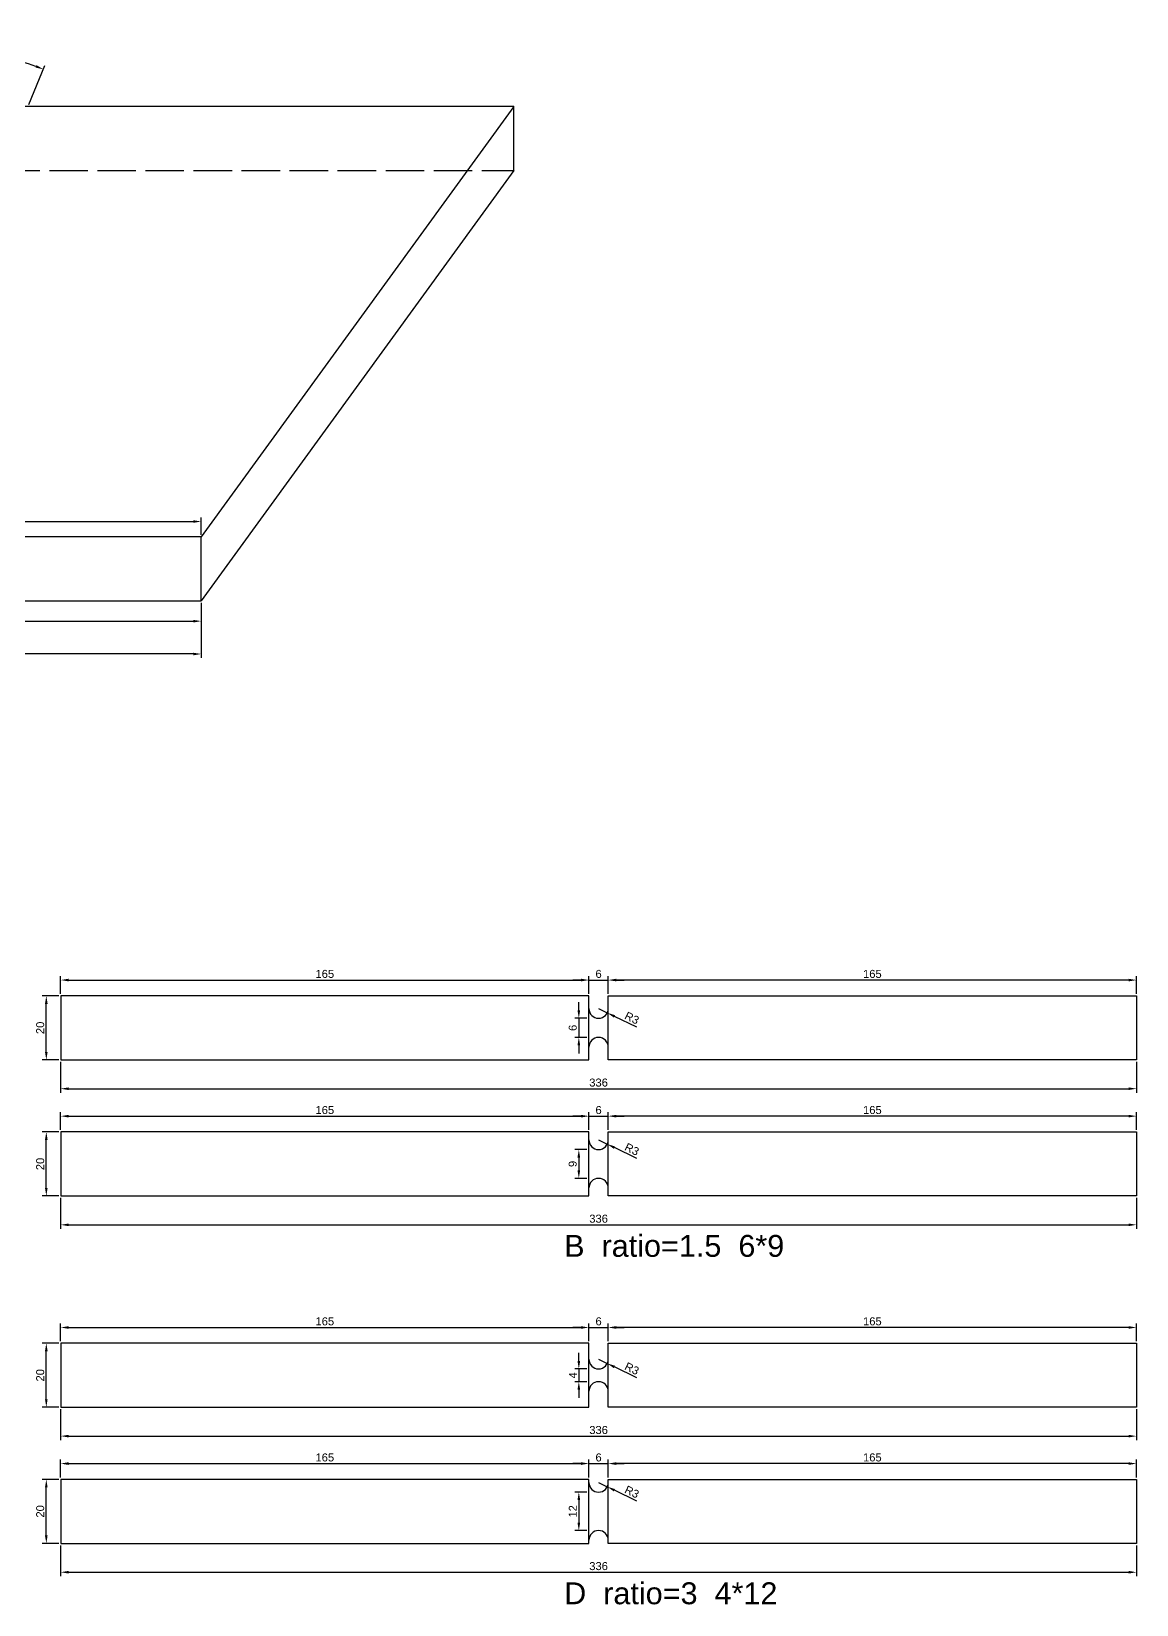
# Model space of a CAD drawing. Header units: millimetres. Extents: x 3071 to 9936, y 1504 to 4997.
# Drawn here: x 9053.6 to 9398.7, y 1924.5 to 2416 of the extents above; entities that cross this region are included whole.
import ezdxf

# ---------------------------------------------------------------- set-up
doc = ezdxf.new("R2010")
doc.units = ezdxf.units.MM
doc.linetypes.add('ACAD_ISO02W100', pattern=[15, 12, -3])
doc.layers.add('尺寸标注', color=6, linetype='Continuous')
doc.styles.get("Standard").update_dxf_attribs({"font": 'arial.ttf'})
doc.dimstyles.new('ISO-25', dxfattribs={"dimtxt": 2.5, "dimasz": 2.5, "dimexe": 1.25, "dimexo": 0.625, "dimtad": 1, "dimtxsty": 'Standard', "dimcen": 2.5, "dimadec": 0, "dimazin": 0, "dimtfac": 1, "dimtmove": 0, "dimatfit": 3, "dimfxl": 1, "dimarcsym": 0})
doc.dimstyles.new('ISO-25-old', dxfattribs={"dimtxt": 6, "dimasz": 2.5, "dimexe": 1.25, "dimexo": 0.625, "dimtad": 1, "dimtxsty": 'Standard', "dimcen": 2.5, "dimadec": 0, "dimazin": 0, "dimtfac": 1, "dimtmove": 0, "dimatfit": 3, "dimfxl": 1, "dimarcsym": 0})

# ---------------------------------------------------------------- blocks, each defined once
blk = doc.blocks.new('*D217')
at = {"layer": 'Defpoints', "color": 0, "transparency": 16777216}
for p in [(9106.58, 2262.91), (8954.86, 2258.15), (9106.58, 2258.15)]:
    blk.add_point(p, dxfattribs=at)
at = {"layer": '尺寸标注', "color": 0, "lineweight": -2, "transparency": 16777216}
for p, q in [((8954.86, 2258.77), (8954.86, 2264.16)), ((8957.36, 2262.91), (9104.08, 2262.91)), ((9106.58, 2258.77), (9106.58, 2264.16))]:
    blk.add_line(p, q, dxfattribs=at)
at = {"layer": '尺寸标注', "color": 0, "transparency": 16777216}
for points in [[(8957.36, 2263.33), (8957.36, 2262.5), (8954.86, 2262.91)], [(9104.08, 2263.33), (9104.08, 2262.5), (9106.58, 2262.91)]]:
    blk.add_solid(points, dxfattribs=at)
at = {"layer": '尺寸标注', "color": 0, "transparency": 16777216, "insert": (9030.72, 2267.15), "char_height": 6, "attachment_point": 5}
blk.add_mtext('151,72', dxfattribs=at)
blk = doc.blocks.new('*D218')
at = {"layer": 'Defpoints', "color": 0, "transparency": 16777216}
for p in [(8946.58, 2238.15), (9106.58, 2238.15), (9106.58, 2231.78)]:
    blk.add_point(p, dxfattribs=at)
at = {"layer": '尺寸标注', "color": 0, "lineweight": -2, "transparency": 16777216}
for p, q in [((8946.58, 2237.52), (8946.58, 2230.53)), ((9106.58, 2237.52), (9106.58, 2230.53)), ((8949.08, 2231.78), (9104.08, 2231.78))]:
    blk.add_line(p, q, dxfattribs=at)
at = {"layer": '尺寸标注', "color": 0, "transparency": 16777216}
for points in [[(8949.08, 2232.19), (8949.08, 2231.36), (8946.58, 2231.78)], [(9104.08, 2232.19), (9104.08, 2231.36), (9106.58, 2231.78)]]:
    blk.add_solid(points, dxfattribs=at)
at = {"layer": '尺寸标注', "color": 0, "transparency": 16777216, "insert": (9026.58, 2235.46), "char_height": 6, "attachment_point": 5}
blk.add_mtext('160', dxfattribs=at)
blk = doc.blocks.new('*D219')
at = {"layer": 'Defpoints', "color": 0, "transparency": 16777216}
for p in [(8770.58, 2238.15), (9106.58, 2238.15), (8770.58, 2221.52)]:
    blk.add_point(p, dxfattribs=at)
at = {"layer": '尺寸标注', "color": 0, "lineweight": -2, "transparency": 16777216}
for p, q in [((8770.58, 2237.52), (8770.58, 2220.27)), ((9106.58, 2237.52), (9106.58, 2220.27)), ((9104.08, 2221.52), (8773.08, 2221.52))]:
    blk.add_line(p, q, dxfattribs=at)
at = {"layer": '尺寸标注', "color": 0, "transparency": 16777216}
for points in [[(8773.08, 2221.93), (8773.08, 2221.1), (8770.58, 2221.52)], [(9104.08, 2221.93), (9104.08, 2221.1), (9106.58, 2221.52)]]:
    blk.add_solid(points, dxfattribs=at)
at = {"layer": '尺寸标注', "color": 0, "transparency": 16777216, "insert": (8938.58, 2225.21), "char_height": 6, "attachment_point": 5}
blk.add_mtext('336', dxfattribs=at)
blk = doc.blocks.new('*D220')
at = {"layer": 'Defpoints', "color": 0, "transparency": 16777216}
for p in [(9043.4, 2407.96), (9019.92, 2392.59), (9052.49, 2392.59), (9028.2, 2372.59), (9044.2, 2372.59)]:
    blk.add_point(p, dxfattribs=at)
at = {"layer": '尺寸标注', "color": 0, "lineweight": -2, "transparency": 16777216}
for p, q in [((9019.68, 2393.17), (9014.62, 2405.39)), ((9052.73, 2393.17), (9057.79, 2405.39))]:
    blk.add_line(p, q, dxfattribs=at)
blk.add_arc((9036.2, 2353.28), 55.15, 70.0975, 109.9025, dxfattribs=at)
at = {"layer": '尺寸标注', "color": 0, "transparency": 16777216}
for points in [[(9017.58, 2404.75), (9017.28, 2405.52), (9015.1, 2404.23)], [(9055.13, 2405.52), (9054.83, 2404.75), (9057.31, 2404.23)]]:
    blk.add_solid(points, dxfattribs=at)
at = {"layer": '尺寸标注', "color": 0, "transparency": 16777216, "insert": (9036.2, 2412.1), "char_height": 6, "attachment_point": 5}
blk.add_mtext('45°', dxfattribs=at)
blk = doc.blocks.new('*D347')
at = {"color": 0, "lineweight": -2, "transparency": 16777216}
for p, q in [((9224.52, 2110.2), (9224.52, 2112.7)), ((9227.07, 2107.7), (9223.27, 2107.7)), ((9224.52, 2107.7), (9224.52, 2101.7)), ((9227.07, 2101.7), (9223.27, 2101.7)), ((9224.52, 2099.2), (9224.52, 2096.7))]:
    blk.add_line(p, q, dxfattribs=at)
at = {"color": 0, "transparency": 16777216}
for points in [[(9224.1, 2110.2), (9224.94, 2110.2), (9224.52, 2107.7)], [(9224.1, 2099.2), (9224.94, 2099.2), (9224.52, 2101.7)]]:
    blk.add_solid(points, dxfattribs=at)
at = {"layer": 'Defpoints', "color": 0, "transparency": 16777216}
for p in [(9227.69, 2107.7), (9224.52, 2101.7), (9227.69, 2101.7)]:
    blk.add_point(p, dxfattribs=at)
at = {"color": 0, "transparency": 16777216, "insert": (9222.62, 2104.7), "char_height": 2.5, "attachment_point": 5, "rotation": 90}
blk.add_mtext('6', dxfattribs=at)
blk = doc.blocks.new('*D348')
at = {"color": 0, "lineweight": -2, "transparency": 16777216}
for p, q in [((9230.69, 2110.7), (9233.39, 2109.39)), ((9242.64, 2104.9), (9235.64, 2108.3))]:
    blk.add_line(p, q, dxfattribs=at)
at = {"color": 0, "transparency": 16777216}
blk.add_solid([(9235.82, 2108.67), (9235.46, 2107.92), (9233.39, 2109.39)], dxfattribs=at)
at = {"layer": 'Defpoints', "color": 0, "transparency": 16777216}
for p in [(9230.69, 2110.7), (9233.39, 2109.39)]:
    blk.add_point(p, dxfattribs=at)
at = {"color": 0, "transparency": 16777216, "insert": (9241.1, 2107.77), "char_height": 2.5, "attachment_point": 5, "rotation": 334.116}
blk.add_mtext('R3', dxfattribs=at)
blk = doc.blocks.new('*D349')
at = {"color": 0, "lineweight": -2, "transparency": 16777216}
for p, q in [((9225.19, 2119.63), (9222.69, 2119.63)), ((9227.69, 2115.32), (9227.69, 2120.88)), ((9227.69, 2119.63), (9233.69, 2119.63)), ((9233.69, 2115.32), (9233.69, 2120.88)), ((9236.19, 2119.63), (9238.69, 2119.63))]:
    blk.add_line(p, q, dxfattribs=at)
at = {"color": 0, "transparency": 16777216}
for points in [[(9225.19, 2120.05), (9225.19, 2119.22), (9227.69, 2119.63)], [(9236.19, 2120.05), (9236.19, 2119.22), (9233.69, 2119.63)]]:
    blk.add_solid(points, dxfattribs=at)
at = {"layer": 'Defpoints', "color": 0, "transparency": 16777216}
for p in [(9233.69, 2119.63), (9227.69, 2114.7), (9233.69, 2114.7)]:
    blk.add_point(p, dxfattribs=at)
at = {"color": 0, "transparency": 16777216, "insert": (9230.69, 2121.54), "char_height": 2.5, "attachment_point": 5}
blk.add_mtext('6', dxfattribs=at)
blk = doc.blocks.new('*D350')
at = {"color": 0, "lineweight": -2, "transparency": 16777216}
for p, q in [((9227.07, 2066.67), (9223.27, 2066.67)), ((9224.52, 2064.17), (9224.52, 2060.17)), ((9227.07, 2057.67), (9223.27, 2057.67))]:
    blk.add_line(p, q, dxfattribs=at)
at = {"color": 0, "transparency": 16777216}
for points in [[(9224.1, 2064.17), (9224.94, 2064.17), (9224.52, 2066.67)], [(9224.1, 2060.17), (9224.94, 2060.17), (9224.52, 2057.67)]]:
    blk.add_solid(points, dxfattribs=at)
at = {"layer": 'Defpoints', "color": 0, "transparency": 16777216}
for p in [(9227.69, 2066.67), (9224.52, 2057.67), (9227.69, 2057.67)]:
    blk.add_point(p, dxfattribs=at)
at = {"color": 0, "transparency": 16777216, "insert": (9222.62, 2062.17), "char_height": 2.5, "attachment_point": 5, "rotation": 90}
blk.add_mtext('9', dxfattribs=at)
blk = doc.blocks.new('*D351')
at = {"color": 0, "lineweight": -2, "transparency": 16777216}
for p, q in [((9230.69, 2069.67), (9233.39, 2068.36)), ((9242.64, 2063.88), (9235.64, 2067.27))]:
    blk.add_line(p, q, dxfattribs=at)
at = {"color": 0, "transparency": 16777216}
blk.add_solid([(9235.82, 2067.65), (9235.46, 2066.9), (9233.39, 2068.36)], dxfattribs=at)
at = {"layer": 'Defpoints', "color": 0, "transparency": 16777216}
for p in [(9230.69, 2069.67), (9233.39, 2068.36)]:
    blk.add_point(p, dxfattribs=at)
at = {"color": 0, "transparency": 16777216, "insert": (9241.1, 2066.74), "char_height": 2.5, "attachment_point": 5, "rotation": 334.116}
blk.add_mtext('R3', dxfattribs=at)
blk = doc.blocks.new('*D352')
at = {"color": 0, "lineweight": -2, "transparency": 16777216}
for p, q in [((9225.19, 2077.11), (9222.69, 2077.11)), ((9227.69, 2072.8), (9227.69, 2078.36)), ((9227.69, 2077.11), (9233.69, 2077.11)), ((9233.69, 2072.8), (9233.69, 2078.36)), ((9236.19, 2077.11), (9238.69, 2077.11))]:
    blk.add_line(p, q, dxfattribs=at)
at = {"color": 0, "transparency": 16777216}
for points in [[(9225.19, 2077.52), (9225.19, 2076.69), (9227.69, 2077.11)], [(9236.19, 2077.52), (9236.19, 2076.69), (9233.69, 2077.11)]]:
    blk.add_solid(points, dxfattribs=at)
at = {"layer": 'Defpoints', "color": 0, "transparency": 16777216}
for p in [(9233.69, 2077.11), (9227.69, 2072.17), (9233.69, 2072.17)]:
    blk.add_point(p, dxfattribs=at)
at = {"color": 0, "transparency": 16777216, "insert": (9230.69, 2079.01), "char_height": 2.5, "attachment_point": 5}
blk.add_mtext('6', dxfattribs=at)
blk = doc.blocks.new('*D359')
at = {"color": 0, "lineweight": -2, "transparency": 16777216}
for p, q in [((9224.52, 2000.64), (9224.52, 2003.14)), ((9227.07, 1998.14), (9223.27, 1998.14)), ((9224.52, 1998.14), (9224.52, 1994.14)), ((9227.07, 1994.14), (9223.27, 1994.14)), ((9224.52, 1991.64), (9224.52, 1989.14))]:
    blk.add_line(p, q, dxfattribs=at)
at = {"color": 0, "transparency": 16777216}
for points in [[(9224.1, 2000.64), (9224.94, 2000.64), (9224.52, 1998.14)], [(9224.1, 1991.64), (9224.94, 1991.64), (9224.52, 1994.14)]]:
    blk.add_solid(points, dxfattribs=at)
at = {"layer": 'Defpoints', "color": 0, "transparency": 16777216}
for p in [(9227.69, 1998.14), (9224.52, 1994.14), (9227.69, 1994.14)]:
    blk.add_point(p, dxfattribs=at)
at = {"color": 0, "transparency": 16777216, "insert": (9222.65, 1996.14), "char_height": 2.5, "attachment_point": 5, "rotation": 90}
blk.add_mtext('4', dxfattribs=at)
blk = doc.blocks.new('*D360')
at = {"color": 0, "lineweight": -2, "transparency": 16777216}
for p, q in [((9230.69, 2001.14), (9233.39, 1999.83)), ((9242.64, 1995.34), (9235.64, 1998.74))]:
    blk.add_line(p, q, dxfattribs=at)
at = {"color": 0, "transparency": 16777216}
blk.add_solid([(9235.82, 1999.12), (9235.46, 1998.37), (9233.39, 1999.83)], dxfattribs=at)
at = {"layer": 'Defpoints', "color": 0, "transparency": 16777216}
for p in [(9230.69, 2001.14), (9233.39, 1999.83)]:
    blk.add_point(p, dxfattribs=at)
at = {"color": 0, "transparency": 16777216, "insert": (9241.1, 1998.21), "char_height": 2.5, "attachment_point": 5, "rotation": 334.116}
blk.add_mtext('R3', dxfattribs=at)
blk = doc.blocks.new('*D361')
at = {"color": 0, "lineweight": -2, "transparency": 16777216}
for p, q in [((9225.19, 2011.08), (9222.69, 2011.08)), ((9227.69, 2006.77), (9227.69, 2012.33)), ((9227.69, 2011.08), (9233.69, 2011.08)), ((9233.69, 2006.77), (9233.69, 2012.33)), ((9236.19, 2011.08), (9238.69, 2011.08))]:
    blk.add_line(p, q, dxfattribs=at)
at = {"color": 0, "transparency": 16777216}
for points in [[(9225.19, 2011.49), (9225.19, 2010.66), (9227.69, 2011.08)], [(9236.19, 2011.49), (9236.19, 2010.66), (9233.69, 2011.08)]]:
    blk.add_solid(points, dxfattribs=at)
at = {"layer": 'Defpoints', "color": 0, "transparency": 16777216}
for p in [(9233.69, 2011.08), (9227.69, 2006.14), (9233.69, 2006.14)]:
    blk.add_point(p, dxfattribs=at)
at = {"color": 0, "transparency": 16777216, "insert": (9230.69, 2012.98), "char_height": 2.5, "attachment_point": 5}
blk.add_mtext('6', dxfattribs=at)
blk = doc.blocks.new('*D362')
at = {"color": 0, "lineweight": -2, "transparency": 16777216}
for p, q in [((9227.07, 1959.62), (9223.27, 1959.62)), ((9224.52, 1957.12), (9224.52, 1950.12)), ((9227.07, 1947.62), (9223.27, 1947.62))]:
    blk.add_line(p, q, dxfattribs=at)
at = {"color": 0, "transparency": 16777216}
for points in [[(9224.1, 1957.12), (9224.94, 1957.12), (9224.52, 1959.62)], [(9224.1, 1950.12), (9224.94, 1950.12), (9224.52, 1947.62)]]:
    blk.add_solid(points, dxfattribs=at)
at = {"layer": 'Defpoints', "color": 0, "transparency": 16777216}
for p in [(9227.69, 1959.62), (9224.52, 1947.62), (9227.69, 1947.62)]:
    blk.add_point(p, dxfattribs=at)
at = {"color": 0, "transparency": 16777216, "insert": (9222.64, 1953.62), "char_height": 2.5, "attachment_point": 5, "rotation": 90}
blk.add_mtext('12', dxfattribs=at)
blk = doc.blocks.new('*D363')
at = {"color": 0, "lineweight": -2, "transparency": 16777216}
for p, q in [((9230.69, 1962.62), (9233.39, 1961.31)), ((9242.64, 1956.82), (9235.64, 1960.21))]:
    blk.add_line(p, q, dxfattribs=at)
at = {"color": 0, "transparency": 16777216}
blk.add_solid([(9235.82, 1960.59), (9235.46, 1959.84), (9233.39, 1961.31)], dxfattribs=at)
at = {"layer": 'Defpoints', "color": 0, "transparency": 16777216}
for p in [(9230.69, 1962.62), (9233.39, 1961.31)]:
    blk.add_point(p, dxfattribs=at)
at = {"color": 0, "transparency": 16777216, "insert": (9241.1, 1959.68), "char_height": 2.5, "attachment_point": 5, "rotation": 334.116}
blk.add_mtext('R3', dxfattribs=at)
blk = doc.blocks.new('*D364')
at = {"color": 0, "lineweight": -2, "transparency": 16777216}
for p, q in [((9225.19, 1968.55), (9222.69, 1968.55)), ((9227.69, 1964.24), (9227.69, 1969.8)), ((9227.69, 1968.55), (9233.69, 1968.55)), ((9233.69, 1964.24), (9233.69, 1969.8)), ((9236.19, 1968.55), (9238.69, 1968.55))]:
    blk.add_line(p, q, dxfattribs=at)
at = {"color": 0, "transparency": 16777216}
for points in [[(9225.19, 1968.97), (9225.19, 1968.13), (9227.69, 1968.55)], [(9236.19, 1968.97), (9236.19, 1968.13), (9233.69, 1968.55)]]:
    blk.add_solid(points, dxfattribs=at)
at = {"layer": 'Defpoints', "color": 0, "transparency": 16777216}
for p in [(9233.69, 1968.55), (9227.69, 1963.62), (9233.69, 1963.62)]:
    blk.add_point(p, dxfattribs=at)
at = {"color": 0, "transparency": 16777216, "insert": (9230.69, 1970.45), "char_height": 2.5, "attachment_point": 5}
blk.add_mtext('6', dxfattribs=at)
blk = doc.blocks.new('*D383')
at = {"color": 0, "lineweight": -2, "transparency": 16777216}
for p, q in [((9062.07, 2114.7), (9056.96, 2114.7)), ((9058.21, 2097.2), (9058.21, 2112.2)), ((9062.07, 2094.7), (9056.96, 2094.7))]:
    blk.add_line(p, q, dxfattribs=at)
at = {"color": 0, "transparency": 16777216}
for points in [[(9057.79, 2112.2), (9058.62, 2112.2), (9058.21, 2114.7)], [(9057.79, 2097.2), (9058.62, 2097.2), (9058.21, 2094.7)]]:
    blk.add_solid(points, dxfattribs=at)
at = {"layer": 'Defpoints', "color": 0, "transparency": 16777216}
for p in [(9058.21, 2114.7), (9062.69, 2114.7), (9062.69, 2094.7)]:
    blk.add_point(p, dxfattribs=at)
at = {"color": 0, "transparency": 16777216, "insert": (9056.31, 2104.7), "char_height": 2.5, "attachment_point": 5, "rotation": 90}
blk.add_mtext('20', dxfattribs=at)
blk = doc.blocks.new('*D413')
at = {"color": 0, "lineweight": -2, "transparency": 16777216}
for p, q in [((9062.69, 2115.32), (9062.69, 2120.88)), ((9065.19, 2119.63), (9225.19, 2119.63)), ((9227.69, 2115.32), (9227.69, 2120.88))]:
    blk.add_line(p, q, dxfattribs=at)
at = {"color": 0, "transparency": 16777216}
for points in [[(9065.19, 2120.05), (9065.19, 2119.22), (9062.69, 2119.63)], [(9225.19, 2120.05), (9225.19, 2119.22), (9227.69, 2119.63)]]:
    blk.add_solid(points, dxfattribs=at)
at = {"layer": 'Defpoints', "color": 0, "transparency": 16777216}
for p in [(9227.69, 2119.63), (9062.69, 2114.7), (9227.69, 2114.7)]:
    blk.add_point(p, dxfattribs=at)
at = {"color": 0, "transparency": 16777216, "insert": (9145.19, 2121.54), "char_height": 2.5, "attachment_point": 5}
blk.add_mtext('165', dxfattribs=at)
blk = doc.blocks.new('*D414')
at = {"color": 0, "lineweight": -2, "transparency": 16777216}
for p, q in [((9233.69, 2115.32), (9233.69, 2120.88)), ((9396.19, 2119.63), (9236.19, 2119.63)), ((9398.69, 2115.32), (9398.69, 2120.88))]:
    blk.add_line(p, q, dxfattribs=at)
at = {"color": 0, "transparency": 16777216}
for points in [[(9236.19, 2120.05), (9236.19, 2119.22), (9233.69, 2119.63)], [(9396.19, 2120.05), (9396.19, 2119.22), (9398.69, 2119.63)]]:
    blk.add_solid(points, dxfattribs=at)
at = {"layer": 'Defpoints', "color": 0, "transparency": 16777216}
for p in [(9233.69, 2119.63), (9233.69, 2114.7), (9398.69, 2114.7)]:
    blk.add_point(p, dxfattribs=at)
at = {"color": 0, "transparency": 16777216, "insert": (9316.19, 2121.54), "char_height": 2.5, "attachment_point": 5}
blk.add_mtext('165', dxfattribs=at)
blk = doc.blocks.new('*D385')
at = {"color": 0, "lineweight": -2, "transparency": 16777216}
for p, q in [((9062.69, 2094.07), (9062.69, 2084.43)), ((9398.69, 2094.07), (9398.69, 2084.43)), ((9065.19, 2085.68), (9396.19, 2085.68))]:
    blk.add_line(p, q, dxfattribs=at)
at = {"color": 0, "transparency": 16777216}
for points in [[(9065.19, 2086.1), (9065.19, 2085.27), (9062.69, 2085.68)], [(9396.19, 2086.1), (9396.19, 2085.27), (9398.69, 2085.68)]]:
    blk.add_solid(points, dxfattribs=at)
at = {"layer": 'Defpoints', "color": 0, "transparency": 16777216}
for p in [(9062.69, 2094.7), (9398.69, 2094.7), (9398.69, 2085.68)]:
    blk.add_point(p, dxfattribs=at)
at = {"color": 0, "transparency": 16777216, "insert": (9230.69, 2087.59), "char_height": 2.5, "attachment_point": 5}
blk.add_mtext('336', dxfattribs=at)
blk = doc.blocks.new('*D386')
at = {"color": 0, "lineweight": -2, "transparency": 16777216}
for p, q in [((9062.07, 2072.17), (9056.96, 2072.17)), ((9058.21, 2054.67), (9058.21, 2069.67)), ((9062.07, 2052.17), (9056.96, 2052.17))]:
    blk.add_line(p, q, dxfattribs=at)
at = {"color": 0, "transparency": 16777216}
for points in [[(9057.79, 2069.67), (9058.62, 2069.67), (9058.21, 2072.17)], [(9057.79, 2054.67), (9058.62, 2054.67), (9058.21, 2052.17)]]:
    blk.add_solid(points, dxfattribs=at)
at = {"layer": 'Defpoints', "color": 0, "transparency": 16777216}
for p in [(9058.21, 2072.17), (9062.69, 2072.17), (9062.69, 2052.17)]:
    blk.add_point(p, dxfattribs=at)
at = {"color": 0, "transparency": 16777216, "insert": (9056.31, 2062.17), "char_height": 2.5, "attachment_point": 5, "rotation": 90}
blk.add_mtext('20', dxfattribs=at)
blk = doc.blocks.new('*D388')
at = {"color": 0, "lineweight": -2, "transparency": 16777216}
for p, q in [((9062.69, 2072.8), (9062.69, 2078.36)), ((9065.19, 2077.11), (9225.19, 2077.11)), ((9227.69, 2072.8), (9227.69, 2078.36))]:
    blk.add_line(p, q, dxfattribs=at)
at = {"color": 0, "transparency": 16777216}
for points in [[(9065.19, 2077.52), (9065.19, 2076.69), (9062.69, 2077.11)], [(9225.19, 2077.52), (9225.19, 2076.69), (9227.69, 2077.11)]]:
    blk.add_solid(points, dxfattribs=at)
at = {"layer": 'Defpoints', "color": 0, "transparency": 16777216}
for p in [(9227.69, 2077.11), (9062.69, 2072.17), (9227.69, 2072.17)]:
    blk.add_point(p, dxfattribs=at)
at = {"color": 0, "transparency": 16777216, "insert": (9145.19, 2079.01), "char_height": 2.5, "attachment_point": 5}
blk.add_mtext('165', dxfattribs=at)
blk = doc.blocks.new('*D389')
at = {"color": 0, "lineweight": -2, "transparency": 16777216}
for p, q in [((9233.69, 2072.8), (9233.69, 2078.36)), ((9396.19, 2077.11), (9236.19, 2077.11)), ((9398.69, 2072.8), (9398.69, 2078.36))]:
    blk.add_line(p, q, dxfattribs=at)
at = {"color": 0, "transparency": 16777216}
for points in [[(9236.19, 2077.52), (9236.19, 2076.69), (9233.69, 2077.11)], [(9396.19, 2077.52), (9396.19, 2076.69), (9398.69, 2077.11)]]:
    blk.add_solid(points, dxfattribs=at)
at = {"layer": 'Defpoints', "color": 0, "transparency": 16777216}
for p in [(9233.69, 2077.11), (9233.69, 2072.17), (9398.69, 2072.17)]:
    blk.add_point(p, dxfattribs=at)
at = {"color": 0, "transparency": 16777216, "insert": (9316.19, 2079.01), "char_height": 2.5, "attachment_point": 5}
blk.add_mtext('165', dxfattribs=at)
blk = doc.blocks.new('*D390')
at = {"color": 0, "lineweight": -2, "transparency": 16777216}
for p, q in [((9062.69, 2051.55), (9062.69, 2041.91)), ((9398.69, 2051.55), (9398.69, 2041.91)), ((9065.19, 2043.16), (9396.19, 2043.16))]:
    blk.add_line(p, q, dxfattribs=at)
at = {"color": 0, "transparency": 16777216}
for points in [[(9065.19, 2043.57), (9065.19, 2042.74), (9062.69, 2043.16)], [(9396.19, 2043.57), (9396.19, 2042.74), (9398.69, 2043.16)]]:
    blk.add_solid(points, dxfattribs=at)
at = {"layer": 'Defpoints', "color": 0, "transparency": 16777216}
for p in [(9062.69, 2052.17), (9398.69, 2052.17), (9398.69, 2043.16)]:
    blk.add_point(p, dxfattribs=at)
at = {"color": 0, "transparency": 16777216, "insert": (9230.69, 2045.06), "char_height": 2.5, "attachment_point": 5}
blk.add_mtext('336', dxfattribs=at)
blk = doc.blocks.new('*D391')
at = {"color": 0, "lineweight": -2, "transparency": 16777216}
for p, q in [((9062.07, 2006.14), (9056.96, 2006.14)), ((9058.21, 1988.64), (9058.21, 2003.64)), ((9062.07, 1986.14), (9056.96, 1986.14))]:
    blk.add_line(p, q, dxfattribs=at)
at = {"color": 0, "transparency": 16777216}
for points in [[(9057.79, 2003.64), (9058.62, 2003.64), (9058.21, 2006.14)], [(9057.79, 1988.64), (9058.62, 1988.64), (9058.21, 1986.14)]]:
    blk.add_solid(points, dxfattribs=at)
at = {"layer": 'Defpoints', "color": 0, "transparency": 16777216}
for p in [(9058.21, 2006.14), (9062.69, 2006.14), (9062.69, 1986.14)]:
    blk.add_point(p, dxfattribs=at)
at = {"color": 0, "transparency": 16777216, "insert": (9056.31, 1996.14), "char_height": 2.5, "attachment_point": 5, "rotation": 90}
blk.add_mtext('20', dxfattribs=at)
blk = doc.blocks.new('*D415')
at = {"color": 0, "lineweight": -2, "transparency": 16777216}
for p, q in [((9062.69, 2006.77), (9062.69, 2012.33)), ((9065.19, 2011.08), (9225.19, 2011.08)), ((9227.69, 2006.77), (9227.69, 2012.33))]:
    blk.add_line(p, q, dxfattribs=at)
at = {"color": 0, "transparency": 16777216}
for points in [[(9065.19, 2011.49), (9065.19, 2010.66), (9062.69, 2011.08)], [(9225.19, 2011.49), (9225.19, 2010.66), (9227.69, 2011.08)]]:
    blk.add_solid(points, dxfattribs=at)
at = {"layer": 'Defpoints', "color": 0, "transparency": 16777216}
for p in [(9227.69, 2011.08), (9062.69, 2006.14), (9227.69, 2006.14)]:
    blk.add_point(p, dxfattribs=at)
at = {"color": 0, "transparency": 16777216, "insert": (9145.19, 2012.98), "char_height": 2.5, "attachment_point": 5}
blk.add_mtext('165', dxfattribs=at)
blk = doc.blocks.new('*D416')
at = {"color": 0, "lineweight": -2, "transparency": 16777216}
for p, q in [((9233.69, 2006.77), (9233.69, 2012.33)), ((9396.19, 2011.08), (9236.19, 2011.08)), ((9398.69, 2006.77), (9398.69, 2012.33))]:
    blk.add_line(p, q, dxfattribs=at)
at = {"color": 0, "transparency": 16777216}
for points in [[(9236.19, 2011.49), (9236.19, 2010.66), (9233.69, 2011.08)], [(9396.19, 2011.49), (9396.19, 2010.66), (9398.69, 2011.08)]]:
    blk.add_solid(points, dxfattribs=at)
at = {"layer": 'Defpoints', "color": 0, "transparency": 16777216}
for p in [(9233.69, 2011.08), (9233.69, 2006.14), (9398.69, 2006.14)]:
    blk.add_point(p, dxfattribs=at)
at = {"color": 0, "transparency": 16777216, "insert": (9316.19, 2012.98), "char_height": 2.5, "attachment_point": 5}
blk.add_mtext('165', dxfattribs=at)
blk = doc.blocks.new('*D393')
at = {"color": 0, "lineweight": -2, "transparency": 16777216}
for p, q in [((9062.69, 1985.52), (9062.69, 1975.88)), ((9398.69, 1985.52), (9398.69, 1975.88)), ((9065.19, 1977.13), (9396.19, 1977.13))]:
    blk.add_line(p, q, dxfattribs=at)
at = {"color": 0, "transparency": 16777216}
for points in [[(9065.19, 1977.54), (9065.19, 1976.71), (9062.69, 1977.13)], [(9396.19, 1977.54), (9396.19, 1976.71), (9398.69, 1977.13)]]:
    blk.add_solid(points, dxfattribs=at)
at = {"layer": 'Defpoints', "color": 0, "transparency": 16777216}
for p in [(9062.69, 1986.14), (9398.69, 1986.14), (9398.69, 1977.13)]:
    blk.add_point(p, dxfattribs=at)
at = {"color": 0, "transparency": 16777216, "insert": (9230.69, 1979.03), "char_height": 2.5, "attachment_point": 5}
blk.add_mtext('336', dxfattribs=at)
blk = doc.blocks.new('*D394')
at = {"color": 0, "lineweight": -2, "transparency": 16777216}
for p, q in [((9062.07, 1963.62), (9056.96, 1963.62)), ((9058.21, 1946.12), (9058.21, 1961.12)), ((9062.07, 1943.62), (9056.96, 1943.62))]:
    blk.add_line(p, q, dxfattribs=at)
at = {"color": 0, "transparency": 16777216}
for points in [[(9057.79, 1961.12), (9058.62, 1961.12), (9058.21, 1963.62)], [(9057.79, 1946.12), (9058.62, 1946.12), (9058.21, 1943.62)]]:
    blk.add_solid(points, dxfattribs=at)
at = {"layer": 'Defpoints', "color": 0, "transparency": 16777216}
for p in [(9058.21, 1963.62), (9062.69, 1963.62), (9062.69, 1943.62)]:
    blk.add_point(p, dxfattribs=at)
at = {"color": 0, "transparency": 16777216, "insert": (9056.31, 1953.62), "char_height": 2.5, "attachment_point": 5, "rotation": 90}
blk.add_mtext('20', dxfattribs=at)
blk = doc.blocks.new('*D396')
at = {"color": 0, "lineweight": -2, "transparency": 16777216}
for p, q in [((9062.69, 1964.24), (9062.69, 1969.8)), ((9065.19, 1968.55), (9225.19, 1968.55)), ((9227.69, 1964.24), (9227.69, 1969.8))]:
    blk.add_line(p, q, dxfattribs=at)
at = {"color": 0, "transparency": 16777216}
for points in [[(9065.19, 1968.97), (9065.19, 1968.13), (9062.69, 1968.55)], [(9225.19, 1968.97), (9225.19, 1968.13), (9227.69, 1968.55)]]:
    blk.add_solid(points, dxfattribs=at)
at = {"layer": 'Defpoints', "color": 0, "transparency": 16777216}
for p in [(9227.69, 1968.55), (9062.69, 1963.62), (9227.69, 1963.62)]:
    blk.add_point(p, dxfattribs=at)
at = {"color": 0, "transparency": 16777216, "insert": (9145.19, 1970.45), "char_height": 2.5, "attachment_point": 5}
blk.add_mtext('165', dxfattribs=at)
blk = doc.blocks.new('*D397')
at = {"color": 0, "lineweight": -2, "transparency": 16777216}
for p, q in [((9233.69, 1964.24), (9233.69, 1969.8)), ((9396.19, 1968.55), (9236.19, 1968.55)), ((9398.69, 1964.24), (9398.69, 1969.8))]:
    blk.add_line(p, q, dxfattribs=at)
at = {"color": 0, "transparency": 16777216}
for points in [[(9236.19, 1968.97), (9236.19, 1968.13), (9233.69, 1968.55)], [(9396.19, 1968.97), (9396.19, 1968.13), (9398.69, 1968.55)]]:
    blk.add_solid(points, dxfattribs=at)
at = {"layer": 'Defpoints', "color": 0, "transparency": 16777216}
for p in [(9233.69, 1968.55), (9233.69, 1963.62), (9398.69, 1963.62)]:
    blk.add_point(p, dxfattribs=at)
at = {"color": 0, "transparency": 16777216, "insert": (9316.19, 1970.45), "char_height": 2.5, "attachment_point": 5}
blk.add_mtext('165', dxfattribs=at)
blk = doc.blocks.new('*D398')
at = {"color": 0, "lineweight": -2, "transparency": 16777216}
for p, q in [((9062.69, 1942.99), (9062.69, 1933.35)), ((9398.69, 1942.99), (9398.69, 1933.35)), ((9065.19, 1934.6), (9396.19, 1934.6))]:
    blk.add_line(p, q, dxfattribs=at)
at = {"color": 0, "transparency": 16777216}
for points in [[(9065.19, 1935.02), (9065.19, 1934.18), (9062.69, 1934.6)], [(9396.19, 1935.02), (9396.19, 1934.18), (9398.69, 1934.6)]]:
    blk.add_solid(points, dxfattribs=at)
at = {"layer": 'Defpoints', "color": 0, "transparency": 16777216}
for p in [(9062.69, 1943.62), (9398.69, 1943.62), (9398.69, 1934.6)]:
    blk.add_point(p, dxfattribs=at)
at = {"color": 0, "transparency": 16777216, "insert": (9230.69, 1936.5), "char_height": 2.5, "attachment_point": 5}
blk.add_mtext('336', dxfattribs=at)

msp = doc.modelspace()

# ---------------------------------------------------------------- linework, layer by layer
for p, q in [((9204.202, 2392.593), (9019.918, 2392.593)), ((9204.202, 2392.593), (9106.581, 2258.146)), ((9204.202, 2372.593), (9204.202, 2392.593)), ((9204.202, 2372.593), (9106.581, 2238.146)), ((9106.581, 2258.146), (8954.865, 2258.146)), ((9106.581, 2238.146), (9106.581, 2258.146)), ((8946.581, 2238.146), (9106.581, 2238.146)), ((9062.694, 2114.7), (9062.694, 2094.7)), ((9227.694, 2114.7), (9062.694, 2114.7)), ((9227.694, 2094.7), (9227.694, 2114.7)), ((9233.694, 2094.7), (9233.694, 2114.7)), ((9233.694, 2114.7), (9398.694, 2114.7)), ((9398.694, 2114.7), (9398.694, 2094.7)), ((9062.694, 2094.7), (9227.694, 2094.7)), ((9398.694, 2094.7), (9233.694, 2094.7)), ((9062.694, 2072.173), (9062.694, 2052.173)), ((9227.694, 2072.173), (9062.694, 2072.173)), ((9227.694, 2052.173), (9227.694, 2072.173)), ((9233.694, 2052.173), (9233.694, 2072.173)), ((9233.694, 2072.173), (9398.694, 2072.173)), ((9398.694, 2072.173), (9398.694, 2052.173)), ((9062.694, 2052.173), (9227.694, 2052.173)), ((9398.694, 2052.173), (9233.694, 2052.173)), ((9062.694, 2006.142), (9062.694, 1986.142)), ((9227.694, 2006.142), (9062.694, 2006.142)), ((9227.694, 1986.142), (9227.694, 2006.142)), ((9233.694, 1986.142), (9233.694, 2006.142)), ((9233.694, 2006.142), (9398.694, 2006.142)), ((9398.694, 2006.142), (9398.694, 1986.142)), ((9062.694, 1986.142), (9227.694, 1986.142)), ((9398.694, 1986.142), (9233.694, 1986.142)), ((9062.694, 1963.615), (9062.694, 1943.615)), ((9227.694, 1963.615), (9062.694, 1963.615)), ((9227.694, 1943.615), (9227.694, 1963.615)), ((9233.694, 1943.615), (9233.694, 1963.615)), ((9233.694, 1963.615), (9398.694, 1963.615)), ((9398.694, 1963.615), (9398.694, 1943.615)), ((9062.694, 1943.615), (9227.694, 1943.615)), ((9398.694, 1943.615), (9233.694, 1943.615))]:
    msp.add_line(p, q)
at = {"linetype": 'ACAD_ISO02W100'}
msp.add_line((9044.202, 2372.593), (9204.202, 2372.593), dxfattribs=at)
for centre, start, end in [((9230.694, 2110.7), 180, 0), ((9230.694, 2098.7), 0, 180), ((9230.694, 2069.673), 180, 0), ((9230.694, 2054.673), 0, 180), ((9230.694, 2001.142), 180, 0), ((9230.694, 1991.142), 0, 180), ((9230.694, 1962.615), 180, 0), ((9230.694, 1944.615), 0, 180)]:
    msp.add_arc(centre, 3, start, end)

# ---------------------------------------------------------------- texts
for s, p in [('B  ratio=1.5  6*9', (9219.934, 2033.159)), ('D  ratio=3  4*12', (9219.934, 1924.601))]:
    msp.add_text(s, height=6.83588).set_placement(p)

# ---------------------------------------------------------------- dimensions: what is measured, and where the dimension line sits
for p1, p2, distance, picture, middle in [((9062.694, 2114.7), (9227.694, 2114.7), 4.935, '*D413', (9145.194, 2121.536)), ((9227.694, 2114.7), (9233.694, 2114.7), 4.935, '*D349', (9230.694, 2121.536)), ((9398.694, 2114.7), (9233.694, 2114.7), -4.935, '*D414', (9316.194, 2121.536)), ((9062.694, 2094.7), (9062.694, 2114.7), 4.487, '*D383', (9056.306, 2104.7)), ((9227.694, 2107.7), (9227.694, 2101.7), -3.173, '*D347', (9222.62, 2104.7)), ((9062.694, 2094.7), (9398.694, 2094.7), -9.016, '*D385', (9230.694, 2087.586)), ((9062.694, 2072.173), (9227.694, 2072.173), 4.935, '*D388', (9145.194, 2079.009)), ((9227.694, 2072.173), (9233.694, 2072.173), 4.935, '*D352', (9230.694, 2079.009)), ((9398.694, 2072.173), (9233.694, 2072.173), -4.935, '*D389', (9316.194, 2079.009)), ((9062.694, 2052.173), (9062.694, 2072.173), 4.487, '*D386', (9056.306, 2062.173)), ((9227.694, 2066.673), (9227.694, 2057.673), -3.173, '*D350', (9222.62, 2062.173)), ((9062.694, 2052.173), (9398.694, 2052.173), -9.016, '*D390', (9230.694, 2045.06)), ((9062.694, 2006.142), (9227.694, 2006.142), 4.935, '*D415', (9145.194, 2012.978)), ((9227.694, 2006.142), (9233.694, 2006.142), 4.935, '*D361', (9230.694, 2012.978)), ((9398.694, 2006.142), (9233.694, 2006.142), -4.935, '*D416', (9316.194, 2012.978)), ((9062.694, 1986.142), (9062.694, 2006.142), 4.487, '*D391', (9056.306, 1996.142)), ((9062.694, 1986.142), (9398.694, 1986.142), -9.016, '*D393', (9230.694, 1979.028)), ((9062.694, 1963.615), (9227.694, 1963.615), 4.935, '*D396', (9145.194, 1970.452)), ((9227.694, 1963.615), (9233.694, 1963.615), 4.935, '*D364', (9230.694, 1970.452)), ((9398.694, 1963.615), (9233.694, 1963.615), -4.935, '*D397', (9316.194, 1970.452)), ((9062.694, 1943.615), (9062.694, 1963.615), 4.487, '*D394', (9056.306, 1953.615)), ((9227.694, 1959.615), (9227.694, 1947.615), -3.173, '*D362', (9222.641, 1953.615)), ((9062.694, 1943.615), (9398.694, 1943.615), -9.016, '*D398', (9230.694, 1936.502))]:
    dim = msp.add_aligned_dim(p1=p1, p2=p2, distance=distance, dimstyle='ISO-25')
    dim.commit()
    dim.dimension.update_dxf_attribs({"geometry": picture, "text_midpoint": middle})
for center, mpoint, picture, middle in [((9230.694, 2110.7), (9233.393, 2109.39), '*D348', (9241.098, 2107.766)), ((9230.694, 2069.673), (9233.393, 2068.364), '*D351', (9241.098, 2066.739)), ((9230.694, 2001.142), (9233.393, 1999.832), '*D360', (9241.098, 1998.208)), ((9230.694, 1962.615), (9233.393, 1961.306), '*D363', (9241.098, 1959.682))]:
    dim = msp.add_radius_dim(center=center, mpoint=mpoint, dimstyle='ISO-25')
    dim.commit()
    dim.dimension.update_dxf_attribs({"geometry": picture, "text_midpoint": middle})
dim = msp.add_linear_dim(base=(9224.521, 1994.142), p1=(9227.694, 1998.142), p2=(9227.694, 1994.142), angle=270, dimstyle='ISO-25')
dim.commit()
dim.dimension.update_dxf_attribs({"geometry": '*D359', "text_midpoint": (9224.521, 1996.142), "dimtype": 161})
at = {"layer": '尺寸标注'}
dim = msp.add_angular_dim_2l(base=(9043.4, 2407.956), line1=((9052.486, 2392.593), (9044.202, 2372.593)), line2=((9019.918, 2392.593), (9028.202, 2372.593)), dimstyle='ISO-25-old', dxfattribs=at)
dim.commit()
dim.dimension.update_dxf_attribs({"geometry": '*D220', "text_midpoint": (9036.202, 2412.104)})
for p1, p2, distance, picture, middle in [((8954.865, 2258.146), (9106.581, 2258.146), 4.769, '*D217', (9030.723, 2267.145)), ((9106.581, 2238.146), (8770.581, 2238.146), 16.629, '*D219', (8938.581, 2225.207)), ((8946.581, 2238.146), (9106.581, 2238.146), -6.37, '*D218', (9026.581, 2235.464))]:
    dim = msp.add_aligned_dim(p1=p1, p2=p2, distance=distance, dimstyle='ISO-25-old', dxfattribs=at)
    dim.commit()
    dim.dimension.update_dxf_attribs({"geometry": picture, "text_midpoint": middle})

doc.saveas('drawing.dxf')
